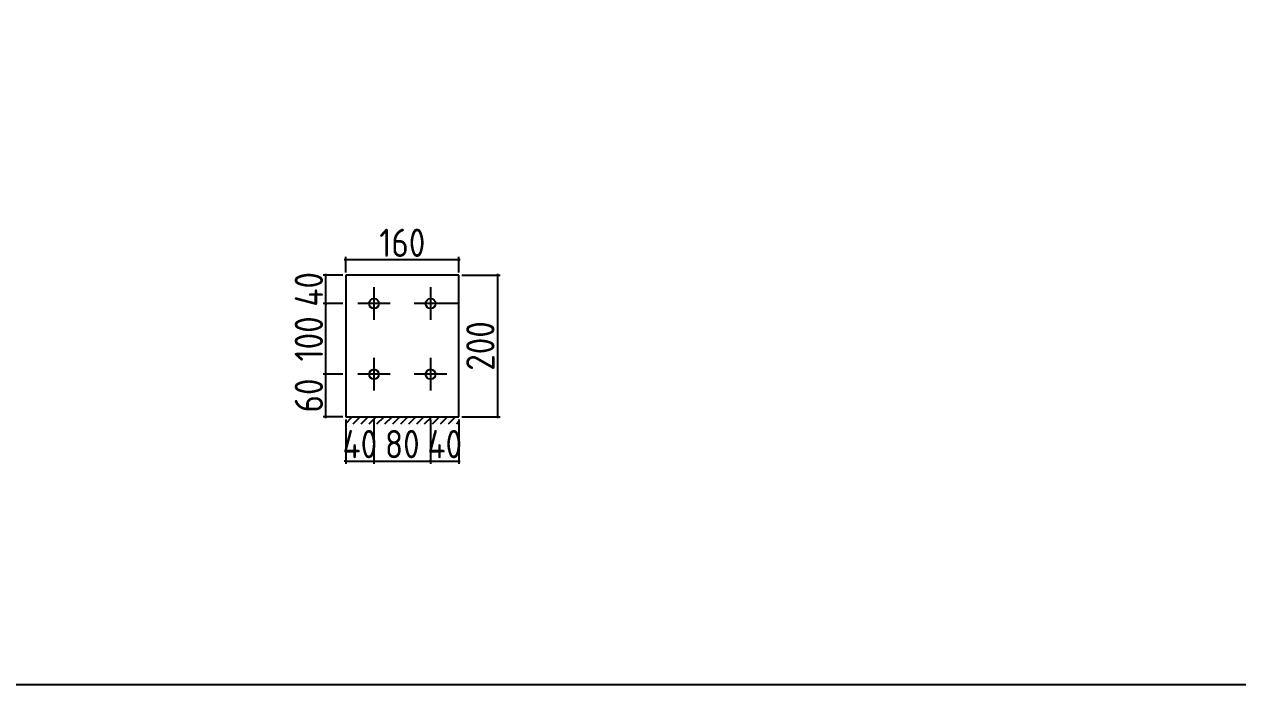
# Model space of a CAD drawing. Extents: x 102162 to 621267, y -39398 to 328893.
# Drawn here: x 306283 to 314860, y 212602 to 217268 of the extents above; entities that cross this region are included whole.
import ezdxf

# ---------------------------------------------------------------- set-up
doc = ezdxf.new("R2010")
doc.units = 0
doc.header["$LTSCALE"] = 1000
doc.header["$MEASUREMENT"] = 0
doc.styles.get("Standard").update_dxf_attribs({"font": 'gbenor.shx', "bigfont": 'gbcbig.shx'})
doc.dimstyles.get("Standard").update_dxf_attribs({"dimscale": 100, "dimtxt": 3.5, "dimasz": 1, "dimexe": 2.5, "dimexo": 3, "dimgap": 1.5, "dimtad": 1, "dimdec": 0, "dimzin": 0, "dimdsep": 46, "dimtxsty": 'Standard', "dimblk": 'ARCHTICK', "dimcen": 0.09, "dimadec": 0, "dimazin": 0, "dimtfac": 1, "dimtdec": 0, "dimtix": 1, "dimtmove": 2, "dimatfit": 3, "dimfxl": 1, "dimtolj": 1, "dimtzin": 0, "dimarcsym": 0})

# ---------------------------------------------------------------- blocks, each defined once
blk = doc.blocks.new('_ArchTick')
at = {"color": 0, "linetype": 'ByBlock', "const_width": 0.4}
blk.add_lwpolyline([(-0.5, -0.5), (0.5, 0.5)], dxfattribs=at)
blk = doc.blocks.new('*D6203')
at = {"color": 0, "lineweight": -2}
for p, q in [((308555, 214475.4), (308555, 214161.8)), ((308755, 214475.4), (308755, 214161.8)), ((308555, 214181.8), (308545, 214181.8)), ((308555, 214181.8), (308755, 214181.8)), ((308755, 214181.8), (308765, 214181.8))]:
    blk.add_line(p, q, dxfattribs=at)
at = {"layer": 'Defpoints', "color": 0}
for p in [(308555, 214495.4), (308755, 214495.4), (308755, 214181.8)]:
    blk.add_point(p, dxfattribs=at)
at = {"color": 0, "lineweight": -2, "xscale": 10, "yscale": 10, "zscale": 10}
blk.add_blockref('_ArchTick', (308555, 214181.8), dxfattribs=at)
at = {"color": 0, "lineweight": -2, "xscale": 10, "yscale": 10, "zscale": 10, "rotation": 180}
blk.add_blockref('_ArchTick', (308755, 214181.8), dxfattribs=at)
at = {"color": 0, "insert": (308655, 214301.8), "char_height": 200, "attachment_point": 5}
blk.add_mtext('\\A1;40', dxfattribs=at)
blk = doc.blocks.new('*D6153')
at = {"color": 0, "lineweight": -2}
for p, q in [((308755, 214475.4), (308755, 214161.8)), ((309155, 214475.4), (309155, 214161.8)), ((308745, 214181.8), (309165, 214181.8))]:
    blk.add_line(p, q, dxfattribs=at)
at = {"layer": 'Defpoints', "color": 0}
for p in [(308755, 214495.4), (309155, 214495.4), (309155, 214181.8)]:
    blk.add_point(p, dxfattribs=at)
at = {"color": 0, "lineweight": -2, "xscale": 10, "yscale": 10, "zscale": 10, "rotation": 180}
blk.add_blockref('_ArchTick', (308755, 214181.8), dxfattribs=at)
at = {"color": 0, "lineweight": -2, "xscale": 10, "yscale": 10, "zscale": 10}
blk.add_blockref('_ArchTick', (309155, 214181.8), dxfattribs=at)
at = {"color": 0, "insert": (308955, 214301.8), "char_height": 200, "attachment_point": 5}
blk.add_mtext('\\A1;80', dxfattribs=at)
blk = doc.blocks.new('*D6154')
at = {"color": 0, "lineweight": -2}
for p, q in [((309155, 214475.4), (309155, 214161.8)), ((309355, 214475.4), (309355, 214161.8)), ((309155, 214181.8), (309145, 214181.8)), ((309155, 214181.8), (309355, 214181.8)), ((309355, 214181.8), (309365, 214181.8))]:
    blk.add_line(p, q, dxfattribs=at)
at = {"layer": 'Defpoints', "color": 0}
for p in [(309155, 214495.4), (309355, 214495.4), (309355, 214181.8)]:
    blk.add_point(p, dxfattribs=at)
at = {"color": 0, "lineweight": -2, "xscale": 10, "yscale": 10, "zscale": 10}
blk.add_blockref('_ArchTick', (309155, 214181.8), dxfattribs=at)
at = {"color": 0, "lineweight": -2, "xscale": 10, "yscale": 10, "zscale": 10, "rotation": 180}
blk.add_blockref('_ArchTick', (309355, 214181.8), dxfattribs=at)
at = {"color": 0, "insert": (309255, 214301.8), "char_height": 200, "attachment_point": 5}
blk.add_mtext('\\A1;40', dxfattribs=at)
blk = doc.blocks.new('*D6155')
at = {"color": 0, "lineweight": -2}
for p, q in [((308535, 214795.4), (308394.6, 214795.4)), ((308414.6, 214485.4), (308414.6, 214805.4)), ((308535, 214495.4), (308394.6, 214495.4))]:
    blk.add_line(p, q, dxfattribs=at)
at = {"layer": 'Defpoints', "color": 0}
for p in [(308414.6, 214795.4), (308555, 214795.4), (308555, 214495.4)]:
    blk.add_point(p, dxfattribs=at)
at = {"color": 0, "lineweight": -2, "xscale": 10, "yscale": 10, "zscale": 10}
for p, rotation in [((308414.6, 214795.4), 90), ((308414.6, 214495.4), 270)]:
    blk.add_blockref('_ArchTick', p, dxfattribs=dict(at, rotation=rotation))
at = {"color": 0, "insert": (308294.6, 214645.4), "char_height": 200, "attachment_point": 5, "rotation": 90}
blk.add_mtext('\\A1;60', dxfattribs=at)
blk = doc.blocks.new('*D6204')
at = {"color": 0, "lineweight": -2}
for p, q in [((308535, 215295.4), (308394.6, 215295.4)), ((308414.6, 214785.4), (308414.6, 215305.4)), ((308535, 214795.4), (308394.6, 214795.4))]:
    blk.add_line(p, q, dxfattribs=at)
at = {"layer": 'Defpoints', "color": 0}
for p in [(308414.6, 215295.4), (308555, 215295.4), (308555, 214795.4)]:
    blk.add_point(p, dxfattribs=at)
at = {"color": 0, "lineweight": -2, "xscale": 10, "yscale": 10, "zscale": 10}
for p, rotation in [((308414.6, 215295.4), 90), ((308414.6, 214795.4), 270)]:
    blk.add_blockref('_ArchTick', p, dxfattribs=dict(at, rotation=rotation))
at = {"color": 0, "insert": (308294.6, 215045.4), "char_height": 200, "attachment_point": 5, "rotation": 90}
blk.add_mtext('\\A1;100', dxfattribs=at)
blk = doc.blocks.new('*D6205')
at = {"color": 0, "lineweight": -2}
for p, q in [((308535, 215495.4), (308394.6, 215495.4)), ((308414.6, 215495.4), (308414.6, 215505.4)), ((308414.6, 215295.4), (308414.6, 215495.4)), ((308535, 215295.4), (308394.6, 215295.4)), ((308414.6, 215295.4), (308414.6, 215285.4))]:
    blk.add_line(p, q, dxfattribs=at)
at = {"layer": 'Defpoints', "color": 0}
for p in [(308414.6, 215495.4), (308555, 215495.4), (308555, 215295.4)]:
    blk.add_point(p, dxfattribs=at)
at = {"color": 0, "lineweight": -2, "xscale": 10, "yscale": 10, "zscale": 10}
for p, rotation in [((308414.6, 215495.4), 270), ((308414.6, 215295.4), 90)]:
    blk.add_blockref('_ArchTick', p, dxfattribs=dict(at, rotation=rotation))
at = {"color": 0, "insert": (308294.6, 215395.4), "char_height": 200, "attachment_point": 5, "rotation": 90}
blk.add_mtext('\\A1;40', dxfattribs=at)
blk = doc.blocks.new('*D6206')
at = {"color": 0, "lineweight": -2}
for p, q in [((309365, 215604.4), (308545, 215604.4)), ((308555, 215515.4), (308555, 215624.4)), ((309355, 215515.4), (309355, 215624.4))]:
    blk.add_line(p, q, dxfattribs=at)
at = {"layer": 'Defpoints', "color": 0}
for p in [(308555, 215604.4), (308555, 215495.4), (309355, 215495.4)]:
    blk.add_point(p, dxfattribs=at)
at = {"color": 0, "lineweight": -2, "xscale": 10, "yscale": 10, "zscale": 10, "rotation": 180}
blk.add_blockref('_ArchTick', (308555, 215604.4), dxfattribs=at)
at = {"color": 0, "lineweight": -2, "xscale": 10, "yscale": 10, "zscale": 10}
blk.add_blockref('_ArchTick', (309355, 215604.4), dxfattribs=at)
at = {"color": 0, "insert": (308955, 215724.4), "char_height": 200, "attachment_point": 5}
blk.add_mtext('\\A1;160', dxfattribs=at)
blk = doc.blocks.new('*D6156')
at = {"color": 0, "lineweight": -2}
for p, q in [((309375, 215495.4), (309647, 215495.4)), ((309627, 215505.4), (309627, 214485.4)), ((309375, 214495.4), (309647, 214495.4))]:
    blk.add_line(p, q, dxfattribs=at)
at = {"layer": 'Defpoints', "color": 0}
for p in [(309355, 215495.4), (309355, 214495.4), (309627, 214495.4)]:
    blk.add_point(p, dxfattribs=at)
at = {"color": 0, "lineweight": -2, "xscale": 10, "yscale": 10, "zscale": 10}
for p, rotation in [((309627, 215495.4), 90), ((309627, 214495.4), 270)]:
    blk.add_blockref('_ArchTick', p, dxfattribs=dict(at, rotation=rotation))
at = {"color": 0, "insert": (309507, 214995.4), "char_height": 200, "attachment_point": 5, "rotation": 90}
blk.add_mtext('\\A1;200', dxfattribs=at)

msp = doc.modelspace()

# ---------------------------------------------------------------- hatches: boundary and pattern name
h = msp.add_hatch()
h.set_pattern_fill('ANSI31', color=2, scale=25, style=0)
h.set_pattern_definition([(45, (-897906.856, -273761.082), (-28.0633004, 28.0633004), [])])
h.paths.add_polyline_path([(309355, 214495.4), (309329.3, 214495.4), (309355, 214462.1)], flags=17)
h.paths.add_polyline_path([(309329.3, 214495.4), (308555, 214495.4), (308555, 214445.4), (309355, 214445.4), (309355, 214462.1)])

# ---------------------------------------------------------------- linework, layer by layer
at = {"color": 2}
for p, q in [((308555, 215495.4), (308555, 214495.4)), ((309355, 215495.4), (308555, 215495.4)), ((309355, 214495.4), (309355, 215495.4)), ((308755, 215410.4), (308755, 215180.4)), ((309155, 215410.4), (309155, 215180.4)), ((308870, 215295.4), (308640, 215295.4)), ((309270, 215295.4), (309040, 215295.4)), ((309355, 215295.4), (309120, 215295.4)), ((308755, 214910.4), (308755, 214680.4)), ((309155, 214910.4), (309155, 214680.4)), ((308870, 214795.4), (308640, 214795.4)), ((309270, 214795.4), (309040, 214795.4)), ((308555, 214495.4), (309355, 214495.4))]:
    msp.add_line(p, q, dxfattribs=at)
msp.add_lwpolyline([(295211.7, 233601.7), (324911.7, 233601.7), (324911.7, 212601.7), (295211.7, 212601.7)], close=True)
for centre in [(308755, 215295.4), (309155, 215295.4), (308755, 214795.4), (309155, 214795.4)]:
    msp.add_circle(centre, 35, dxfattribs=at)

# ---------------------------------------------------------------- dimensions: what is measured, and where the dimension line sits
at = {"color": 4}
for p2, distance, picture, middle in [((308555, 215495.4), -109, '*D6206', (308955, 215724.4)), ((309355, 214495.4), 272, '*D6156', (309507, 214995.4))]:
    dim = msp.add_aligned_dim(p1=(309355, 215495.4), p2=p2, distance=distance, dimstyle='Standard', override={"dimtxt": 2, "dimasz": 0.1, "dimexe": 0.2, "dimexo": 0.2, "dimgap": 0.2, "dimlfac": 0.2, "dimdle": 0.1}, dxfattribs=at)
    dim.commit()
    dim.dimension.update_dxf_attribs({"geometry": picture, "text_midpoint": middle})
for base, p1, p2, picture, middle in [((308414.6, 215495.4), (308555, 215295.4), (308555, 215495.4), '*D6205', (308294.6, 215395.4)), ((308414.6, 215295.4), (308555, 214795.4), (308555, 215295.4), '*D6204', (308294.6, 215045.4)), ((308414.6, 214795.4), (308555, 214495.4), (308555, 214795.4), '*D6155', (308294.6, 214645.4))]:
    dim = msp.add_linear_dim(base=base, p1=p1, p2=p2, angle=90, dimstyle='Standard', override={"dimtxt": 2, "dimasz": 0.1, "dimexe": 0.2, "dimexo": 0.2, "dimgap": 0.2, "dimlfac": 0.2, "dimdle": 0.1}, dxfattribs=at)
    dim.commit()
    dim.dimension.update_dxf_attribs({"geometry": picture, "text_midpoint": middle})
for base, p1, p2, picture, middle in [((308755, 214181.8), (308555, 214495.4), (308755, 214495.4), '*D6203', (308655, 214301.8)), ((309155, 214181.8), (308755, 214495.4), (309155, 214495.4), '*D6153', (308955, 214301.8)), ((309355, 214181.8), (309155, 214495.4), (309355, 214495.4), '*D6154', (309255, 214301.8))]:
    dim = msp.add_linear_dim(base=base, p1=p1, p2=p2, dimstyle='Standard', override={"dimtxt": 2, "dimasz": 0.1, "dimexe": 0.2, "dimexo": 0.2, "dimgap": 0.2, "dimlfac": 0.2, "dimdle": 0.1}, dxfattribs=at)
    dim.commit()
    dim.dimension.update_dxf_attribs({"geometry": picture, "text_midpoint": middle})

doc.saveas('drawing.dxf')
